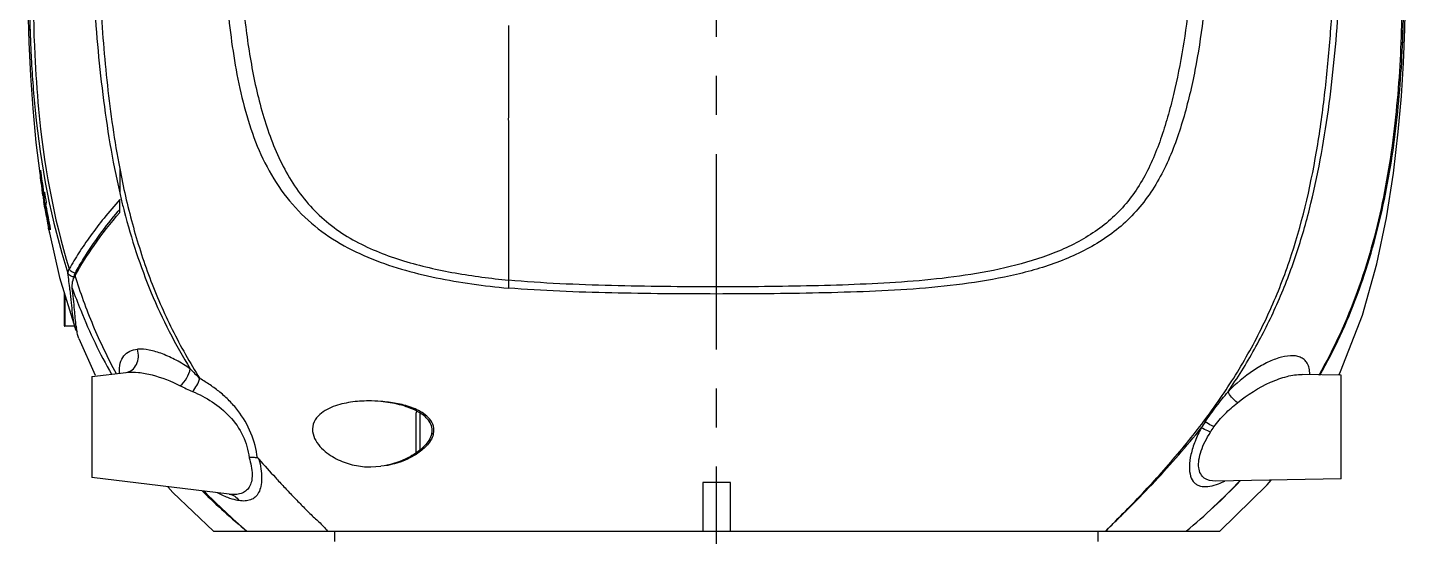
# Model space of a CAD drawing. Header units: millimetres. Extents: x 5828 to 6704, y 123 to 421.
# Drawn here: x 6361.4 to 6374.64, y 242.04 to 246.92 of the extents above; entities that cross this region are included whole.
import ezdxf

# ---------------------------------------------------------------- set-up
doc = ezdxf.new("R2010")
doc.units = ezdxf.units.MM
doc.linetypes.add('CENTER', pattern=[0.6, 0.375, -0.075, 0.075, -0.075])
doc.layers.add('中心线', color=7, linetype='Continuous')
doc.layers.add('外形图', color=7, linetype='Continuous')

msp = doc.modelspace()

# ---------------------------------------------------------------- linework, layer by layer
at = {"layer": '中心线', "linetype": 'CENTER', "ltscale": 5}
msp.add_line((6368.0234, 228.8349), (6368.0234, 277.6395), dxfattribs=at)
at = {"layer": '外形图'}
for p, q in [((6374.6344, 246.9079), (6374.6404, 247.2415)), ((6374.6167, 246.855), (6374.6194, 246.9467)), ((6374.622, 246.5869), (6374.6344, 246.9079)), ((6361.4852, 245.8201), (6361.522, 245.5243)), ((6366.0234, 245.5215), (6366.0234, 244.4997)), ((6361.552, 245.3124), (6361.5436, 245.3667)), ((6361.5473, 245.3421), (6361.5436, 245.3667)), ((6361.5443, 245.3668), (6361.5479, 245.3424)), ((6361.5446, 245.3669), (6361.5497, 245.3303)), ((6361.5518, 245.3123), (6361.5473, 245.3421)), ((6361.5479, 245.3424), (6361.5497, 245.3303)), ((6361.5497, 245.3303), (6361.5526, 245.3122)), ((6361.5497, 245.3303), (6361.5525, 245.3121)), ((6361.557, 245.3436), (6361.5619, 245.313)), ((6361.5571, 245.3436), (6361.5619, 245.313)), ((6361.5629, 245.3226), (6361.5595, 245.3439)), ((6361.5629, 245.3226), (6361.5595, 245.3439)), ((6361.5607, 245.2979), (6361.5604, 245.2906)), ((6361.5754, 245.2895), (6361.5604, 245.2906)), ((6361.5612, 245.3054), (6361.5607, 245.2979)), ((6361.5618, 245.313), (6361.5612, 245.3054)), ((6361.5715, 245.3123), (6361.5619, 245.313)), ((6361.5698, 245.3219), (6361.5629, 245.3226)), ((6362.29, 245.1506), (6362.29, 245.2725)), ((6361.5628, 245.2423), (6361.5608, 245.2544)), ((6361.5651, 245.2279), (6361.561, 245.2544)), ((6361.5651, 245.2279), (6361.5628, 245.2423)), ((6361.5634, 245.2422), (6361.5683, 245.2119)), ((6361.5639, 245.2423), (6361.5737, 245.1816)), ((6361.5715, 245.1902), (6361.5651, 245.2279)), ((6361.5677, 245.2117), (6361.5651, 245.2279)), ((6361.5713, 245.1902), (6361.5677, 245.2117)), ((6361.5683, 245.2119), (6361.5733, 245.1815)), ((6361.5711, 245.2241), (6361.5766, 245.1911)), ((6361.5811, 245.2137), (6361.5782, 245.2135)), ((6361.5811, 245.2137), (6361.5794, 245.2231)), ((6361.581, 245.2137), (6361.5794, 245.2231)), ((6361.6095, 244.979), (6361.6055, 244.9998)), ((6361.6096, 244.979), (6361.6057, 244.9998)), ((6361.6081, 244.988), (6361.6098, 244.9791)), ((6361.6084, 244.9881), (6361.61, 244.9791)), ((6361.6162, 244.9532), (6361.7123, 244.5263)), ((6361.6197, 244.9901), (6361.6215, 244.9812)), ((6361.6197, 244.9901), (6361.6215, 244.9812)), ((6361.7123, 244.5263), (6361.8616, 244.0385)), ((6361.7567, 244.3811), (6361.7567, 244.0642)), ((6361.7634, 244.3593), (6361.7634, 244.0575)), ((6361.8557, 244.0575), (6361.7634, 244.0575)), ((6361.8616, 244.0385), (6361.862, 244.0372)), ((6361.8621, 244.0372), (6361.8666, 244.0254)), ((6361.8666, 244.0254), (6361.8807, 244.0028)), ((6361.8747, 244.0375), (6361.8745, 244.0389)), ((6361.8751, 244.0395), (6361.8748, 244.0408)), ((6361.8971, 243.941), (6362.0554, 243.5886)), ((6362.0234, 243.5743), (6362.3506, 243.6145)), ((6362.0234, 243.5743), (6362.0234, 242.607)), ((6374.0234, 243.5883), (6373.6487, 243.5949)), ((6374.0234, 242.593), (6374.0234, 243.5883)), ((6365.1337, 243.214), (6365.1337, 242.8392)), ((6365.1737, 243.2253), (6365.1737, 242.8691)), ((6365.2982, 243.0284), (6365.3041, 243.0271)), ((6364.7021, 242.7073), (6364.7978, 242.7134)), ((6363.3428, 242.445), (6362.0234, 242.607)), ((6368.1567, 242.5573), (6367.89, 242.5573)), ((6367.89, 242.5573), (6367.89, 242.0906)), ((6368.1567, 242.0906), (6368.1567, 242.5573)), ((6374.0234, 242.593), (6372.8151, 242.5719)), ((6363.1902, 242.0906), (6372.5351, 242.0906)), ((6364.3567, 241.9906), (6364.3567, 242.0906)), ((6371.69, 241.9906), (6371.69, 242.0906)), ((6372.5351, 242.0906), (6372.8567, 242.0907))]:
    msp.add_line(p, q, dxfattribs=at)
for points in [[(6361.4048, 247.4983), (6361.4078, 247.1243), (6361.4162, 246.7839)], [(6361.4235, 247.1225), (6361.4255, 247.0222), (6361.4277, 246.9323), (6361.43, 246.857), (6361.432, 246.7989), (6361.4336, 246.7574)], [(6374.6127, 246.7474), (6374.6135, 246.768), (6374.6148, 246.8028), (6374.6167, 246.855)], [(6361.4162, 246.7839), (6361.4316, 246.4611), (6361.4541, 246.1468), (6361.4852, 245.8201)], [(6373.9993, 243.5887), (6374.0174, 243.6221), (6374.2284, 244.1653), (6374.3671, 244.6562), (6374.4597, 245.0991), (6374.5261, 245.5253), (6374.5721, 245.9223), (6374.6021, 246.2665), (6374.622, 246.5869)], [(6362.7537, 242.5173), (6362.7989, 242.462), (6363.19, 242.0906)], [(6372.8567, 242.0906), (6373.3133, 242.5339), (6373.3491, 242.5812)]]:
    msp.add_lwpolyline(points, dxfattribs=at)
for centre, radius, start, end in [((6376.044, 247.3711), 14.6225, 181.01554, 182.4052), ((6360.8033, 247.3405), 13.8216, 357.98787, 358.58672), ((6374.1454, 247.2969), 12.7225, 182.43022, 182.86952), ((6375.8611, 247.3529), 14.4554, 187.26051, 187.62257), ((6371.2916, 246.7888), 9.8505, 187.36396, 188.30032), ((6362.3456, 245.4926), 0.8193, 175.64405, 176.31597), ((6370.371, 246.7113), 8.9194, 187.51194, 188.82092), ((6370.248, 246.7153), 8.7961, 187.58082, 188.96923), ((6368.443, 246.3635), 6.9716, 187.65019, 187.8835), ((6367.1873, 246.1898), 5.7039, 187.88435, 188.13227), ((6371.3789, 246.8283), 9.9438, 188.35789, 188.54988), ((6370.543, 246.6864), 9.0956, 188.68864, 188.85969), ((6370.5473, 246.6803), 9.0983, 188.64843, 188.81762), ((6370.0768, 246.6137), 8.6238, 188.85944, 189.06845), ((6370.4015, 246.6576), 8.9507, 188.81733, 189.09834), ((6370.2769, 246.66), 8.8235, 188.92847, 189.1477), ((6362.0189, 245.2696), 0.4591, 170.56103, 173.37952), ((6370.1431, 246.6385), 8.6879, 189.14772, 189.36942), ((6369.5006, 246.6622), 8.0432, 189.42566, 190.14517), ((6368.9639, 246.8715), 6.8479, 192.94666, 193.46986), ((6368.7928, 246.8303), 6.6719, 193.46781, 194.47795), ((6370.1507, 246.6293), 8.6993, 189.52214, 190.61293), ((6369.8781, 246.5712), 8.4203, 189.49919, 190.15273), ((6369.4038, 246.5493), 7.9387, 189.68697, 191.32647), ((6361.9559, 245.1716), 0.3801, 168.80595, 172.22448), ((6369.1688, 246.5299), 7.7011, 189.84048, 191.52845), ((6365.3263, 242.5735), 4.0001, 139.38012, 139.69555), ((6369.4314, 246.4911), 7.9664, 190.15209, 190.87546), ((6369.0983, 246.4323), 7.6286, 190.61456, 190.82375), ((6368.3811, 246.2943), 6.8982, 190.99232, 191.17551), ((6369.132, 246.4339), 7.6616, 190.94642, 191.1121), ((6361.8562, 244.9463), 0.2373, 169.18679, 171.53411), ((6355.3353, 243.7414), 6.5102, 5.8625, 7.29697), ((6361.7634, 244.0642), 0.00667, 180, 270), ((6363.0494, 244.2131), 1.1878, 187.53162, 188.43344), ((6364.8316, 245.3913), 2.5516, 223.07092, 226.01569), ((6363.8407, 245.4128), 2.1566, 243.27108, 246.74593), ((6364.6805, 242.0783), 1.2624, 84.67173, 89.98273), ((6365.1737, 243.214), 0.04, 136.31307, 180), ((6376.4301, 240.6598), 4.4649, 146.27034, 147.15137), ((6365.134, 243.0631), 0.1588, 345.72051, 348.0578), ((6364.8253, 240.8246), 2.2539, 77.88869, 78.11934), ((6365.1253, 243.0678), 0.1834, 344.45085, 346.59935), ((6365.1302, 243.0666), 0.1782, 346.60683, 347.21342), ((6365.1058, 243.0682), 0.2025, 348.29126, 348.9027), ((6365.1677, 243.0641), 0.1403, 3.12758, 5.95433), ((6364.789, 243.3699), 0.6439, 302.70602, 303.0853), ((6367.6055, 246.8935), 6.3109, 224.44362, 229.55766)]:
    msp.add_arc(centre, radius, start, end, dxfattribs=at)
for points, knots in [([(6371.7612, 242.0919), (6371.8238, 242.1563), (6371.9505, 242.2834), (6372.1386, 242.4763), (6372.3198, 242.6759), (6372.4955, 242.8804), (6372.6642, 243.0906), (6372.8774, 243.3795), (6373.1193, 243.758), (6373.3628, 244.2395), (6373.62, 244.9138), (6373.779, 245.6225), (6373.8749, 246.3408), (6373.9245, 246.8838), (6373.9571, 247.427), (6373.9764, 247.9677), (6373.985, 248.5024), (6373.9917, 248.9425), (6373.9922, 249.2884), (6373.9904, 249.5419), (6373.9894, 249.7904), (6373.9887, 250.1114), (6373.9816, 250.5136), (6373.9754, 251.0086), (6373.9754, 251.5261), (6373.9743, 252.2416), (6373.973, 252.9595), (6373.9722, 253.6659), (6373.9713, 254.1666), (6373.9708, 254.6338), (6373.9707, 254.9981), (6373.9705, 255.266), (6373.9703, 255.4471), (6373.9701, 255.6136), (6373.97, 255.7648), (6373.9698, 255.8999), (6373.9696, 256.0183), (6373.9693, 256.1195), (6373.969, 256.1928), (6373.9687, 256.2424), (6373.9685, 256.2729), (6373.9683, 256.2987), (6373.9681, 256.3198), (6373.968, 256.3345), (6373.9678, 256.3439), (6373.9678, 256.3493), (6373.9676, 256.3533), (6373.9677, 256.3565), (6373.9673, 256.3578), (6373.9676, 256.3591), (6373.9674, 256.3591)], [0, 0, 0, 0, 0.0180984, 0.036181, 0.0543007, 0.0724204, 0.0905229, 0.1086149, 0.1447689, 0.1809347, 0.2171839, 0.2900046, 0.3266131, 0.3632679, 0.3998791, 0.4362925, 0.4723114, 0.5076856, 0.5250081, 0.5420408, 0.5587726, 0.5751117, 0.6067318, 0.6398694, 0.6748791, 0.7110507, 0.7841059, 0.8195818, 0.8534429, 0.8850369, 0.9137551, 0.9268612, 0.9390473, 0.9502542, 0.9604284, 0.9695219, 0.9774908, 0.9842991, 0.9899136, 0.9922652, 0.9943093, 0.9960433, 0.9974646, 0.998572, 0.9990076, 0.9993644, 0.9996421, 0.9998406, 0.9999599, 1, 1, 1, 1]), ([(6372.9362, 243.4292), (6373.0269, 243.5613), (6373.1968, 243.8337), (6373.4126, 244.2645), (6373.5877, 244.7146), (6373.7699, 245.3346), (6373.885, 245.9733), (6373.9594, 246.6175), (6373.9998, 247.1029), (6374.0279, 247.5877), (6374.0459, 248.0701), (6374.0551, 248.5474), (6374.0623, 248.9406), (6374.0658, 249.2504), (6374.0665, 249.5515), (6374.0656, 249.9175), (6374.0674, 250.3514), (6374.0695, 250.7887), (6374.0662, 251.2416), (6374.0658, 251.7118), (6374.0645, 252.1931), (6374.0632, 252.6781), (6374.0624, 253.1592), (6374.0618, 253.6288), (6374.0611, 254.0796), (6374.0608, 254.5043), (6374.0608, 254.8963), (6374.061, 255.2494), (6374.0608, 255.5167), (6374.061, 255.7071), (6374.0612, 255.8308), (6374.0614, 255.9412), (6374.0615, 256.0377), (6374.0616, 256.12), (6374.0616, 256.1795), (6374.0616, 256.2198), (6374.0615, 256.2444), (6374.0615, 256.2653), (6374.0615, 256.2824), (6374.0615, 256.2957), (6374.0615, 256.3046), (6374.0616, 256.3094), (6374.0614, 256.3121), (6374.0617, 256.313), (6374.0615, 256.3142), (6374.0616, 256.3141)], [0, 0, 0, 0, 0.0367206, 0.073483, 0.1103231, 0.1472837, 0.2214933, 0.2587278, 0.2959728, 0.3331349, 0.3700787, 0.4066221, 0.4425841, 0.4602531, 0.4776615, 0.5116141, 0.5441613, 0.5771425, 0.6118796, 0.6479893, 0.6849588, 0.7222228, 0.7591842, 0.795263, 0.8298932, 0.862526, 0.8926451, 0.9197722, 0.9434776, 0.9539344, 0.9634054, 0.9718514, 0.9792358, 0.9855321, 0.990716, 0.9928845, 0.994768, 0.996365, 0.9976735, 0.998692, 0.9994195, 0.999674, 0.9998556, 0.9999643, 1, 1, 1, 1]), ([(6361.4449, 252.2634), (6361.4466, 252.0246), (6361.4481, 251.5623), (6361.4445, 250.8779), (6361.4435, 250.2029), (6361.4489, 249.5172), (6361.4533, 248.8159), (6361.456, 247.8626), (6361.4508, 247.1429), (6361.4739, 246.6619)], [0, 0, 0, 0, 0.1278901, 0.2475915, 0.3665208, 0.4893713, 0.6148612, 0.7421056, 1, 1, 1, 1]), ([(6362.0722, 251.7551), (6362.0723, 251.4953), (6362.072, 250.9963), (6362.0581, 250.2573), (6362.0538, 249.5227), (6362.0554, 248.7635), (6362.0698, 247.9763), (6362.1001, 247.1748), (6362.1631, 246.3698), (6362.239, 245.8356), (6362.29, 245.5713)], [0, 0, 0, 0, 0.1257555, 0.2416188, 0.3578708, 0.4814136, 0.6091764, 0.7391013, 0.8696691, 1, 1, 1, 1]), ([(6363.2787, 248.465), (6363.2781, 248.2238), (6363.2851, 247.7391), (6363.3196, 247.1334), (6363.3817, 246.6518), (6363.4484, 246.2964), (6363.5428, 245.9506), (6363.6757, 245.622), (6363.8581, 245.3234), (6364.0905, 245.0678), (6364.3661, 244.8648), (6364.6715, 244.7128), (6364.9948, 244.6006), (6365.3302, 244.5192), (6365.6741, 244.461), (6365.9063, 244.4341), (6366.0234, 244.4233)], [0, 0, 0, 0, 0.1281759, 0.2574819, 0.3219564, 0.3860171, 0.4494539, 0.5120689, 0.5736709, 0.6343228, 0.694395, 0.7544314, 0.8148364, 0.8758465, 0.9375627, 1, 1, 1, 1]), ([(6372.768, 248.4648), (6372.7684, 248.3028), (6372.7649, 247.9772), (6372.7443, 247.4881), (6372.7, 246.9993), (6372.6249, 246.5161), (6372.5141, 246.0451), (6372.3804, 245.6676), (6372.2305, 245.3902), (6372.0946, 245.2009), (6371.9344, 245.0345), (6371.7526, 244.8942), (6371.5546, 244.7795), (6371.2748, 244.6551), (6370.9036, 244.5454), (6370.4426, 244.4636), (6369.97, 244.4154), (6369.4895, 244.3895), (6369.0037, 244.3755), (6368.5144, 244.3682), (6368.1872, 244.3671), (6368.0234, 244.3668)], [0, 0, 0, 0, 0.0634978, 0.1276005, 0.1918447, 0.2557918, 0.3190742, 0.381351, 0.4120387, 0.4423808, 0.4724215, 0.5022702, 0.5320659, 0.5619259, 0.6220977, 0.6831957, 0.7452659, 0.8081897, 0.8717583, 0.9357649, 1, 1, 1, 1]), ([(6372.6204, 248.1626), (6372.6175, 248.0094), (6372.6073, 247.7022), (6372.5741, 247.2424), (6372.5173, 246.7861), (6372.4457, 246.4119), (6372.3725, 246.1195), (6372.3091, 245.9058), (6372.2331, 245.6988), (6372.1406, 245.5012), (6372.0268, 245.3173), (6371.8891, 245.1523), (6371.7287, 245.0105), (6371.55, 244.8927), (6371.3583, 244.7964), (6371.0897, 244.6915), (6370.737, 244.5979), (6370.301, 244.5258), (6369.8551, 244.482), (6369.4024, 244.4579), (6368.7912, 244.4393), (6368.3309, 244.4354), (6368.0234, 244.4355)], [0, 0, 0, 0, 0.0641474, 0.1285991, 0.192865, 0.2564665, 0.2878962, 0.318997, 0.349721, 0.3800897, 0.4101534, 0.4399865, 0.4696946, 0.4994235, 0.5292879, 0.5593234, 0.6199854, 0.6815741, 0.7440878, 0.8073994, 0.8712901, 1, 1, 1, 1]), ([(6362.0399, 247.2398), (6362.0603, 246.92), (6362.1149, 246.2819), (6362.2183, 245.6488), (6362.2901, 245.3373)], [0, 0, 0, 0, 0.5006519, 1, 1, 1, 1]), ([(6363.4849, 247.0643), (6363.5033, 246.8882), (6363.5521, 246.54), (6363.6695, 246.0332), (6363.8251, 245.6346), (6364.0005, 245.3508), (6364.1588, 245.1614), (6364.345, 244.9996), (6364.5546, 244.8683), (6364.7805, 244.764), (6365.0977, 244.654), (6365.5134, 244.5609), (6365.8521, 244.5167), (6366.0234, 244.4997)], [0, 0, 0, 0, 0.1307062, 0.2590956, 0.3833981, 0.4442286, 0.5045999, 0.5648817, 0.6254602, 0.6865109, 0.7481185, 0.8729489, 1, 1, 1, 1]), ([(6374.6041, 247), (6374.5968, 246.7055), (6374.5637, 246.1159), (6374.4357, 245.2383), (6374.2, 244.3819), (6373.9535, 243.8419), (6373.8075, 243.5857)], [0, 0, 0, 0, 0.2496894, 0.4999203, 0.7501248, 1, 1, 1, 1]), ([(6366.0245, 246.9451), (6366.0245, 246.8844), (6366.0243, 246.7633), (6366.0227, 246.612), (6366.0243, 246.4914), (6366.0236, 246.4013), (6366.023, 246.3115), (6366.0242, 246.2221), (6366.0236, 246.1329), (6366.0226, 246.0441), (6366.0238, 245.9557), (6366.0244, 245.8389), (6366.0237, 245.6942), (6366.0235, 245.5788), (6366.0234, 245.5215)], [0, 0, 0, 0, 0.1279185, 0.2553034, 0.3187642, 0.3820338, 0.4451053, 0.5079732, 0.5706106, 0.6329865, 0.6950656, 0.7568132, 0.8792336, 1, 1, 1, 1]), ([(6373.8177, 243.5881), (6373.9584, 243.8332), (6374.1978, 244.3489), (6374.4331, 245.1671), (6374.568, 246.0071), (6374.6064, 246.5725), (6374.6163, 246.8552)], [0, 0, 0, 0, 0.2496565, 0.4997417, 0.750055, 1, 1, 1, 1]), ([(6361.4388, 246.66), (6361.4477, 246.4831), (6361.4984, 245.7771), (6361.6274, 245.0729), (6361.7928, 244.5683)], [0, 0, 0, 0, 0.2501265, 1, 1, 1, 1]), ([(6361.4739, 246.6619), (6361.4822, 246.4885), (6361.5292, 245.7958), (6361.6496, 245.1046), (6361.8056, 244.6074)], [0, 0, 0, 0, 0.2499468, 1, 1, 1, 1]), ([(6361.5223, 245.5266), (6361.5221, 245.5266), (6361.5219, 245.5263), (6361.5217, 245.526), (6361.5216, 245.526)], [0, 0, 0, 0, 0.5258269, 1, 1, 1, 1]), ([(6362.29, 245.5713), (6362.3242, 245.3929), (6362.4041, 245.0387), (6362.5694, 244.5204), (6362.7858, 244.0227), (6362.9634, 243.7078), (6363.0596, 243.5554)], [0, 0, 0, 0, 0.2511021, 0.5013247, 0.7508366, 1, 1, 1, 1]), ([(6362.29, 245.5713), (6362.2902, 245.5128), (6362.2901, 245.4347), (6362.29, 245.3567), (6362.29, 245.3373)], [0, 0, 0, 0, 0.7507627, 1, 1, 1, 1]), ([(6362.2901, 245.2725), (6362.2386, 245.2146), (6362.1408, 245.1015), (6362.0101, 244.9302), (6361.8994, 244.7668), (6361.8342, 244.6596), (6361.8056, 244.6074)], [0, 0, 0, 0, 0.282015, 0.5438177, 0.7835897, 1, 1, 1, 1]), ([(6361.8617, 244.5443), (6361.9176, 244.6437), (6362.0506, 244.8532), (6362.2028, 245.0492), (6362.29, 245.1506)], [0, 0, 0, 0, 0.4601983, 1, 1, 1, 1]), ([(6361.8621, 244.5671), (6361.8877, 244.6134), (6362.0099, 244.8216), (6362.1537, 245.0171), (6362.2757, 245.161)], [0, 0, 0, 0, 0.2186826, 1, 1, 1, 1]), ([(6362.3328, 245.1622), (6362.4015, 244.8961), (6362.5722, 244.3724), (6362.8236, 243.8816), (6362.9676, 243.6488)], [0, 0, 0, 0, 0.5010697, 1, 1, 1, 1]), ([(6361.6137, 244.9574), (6361.6138, 244.9574), (6361.6139, 244.9573), (6361.614, 244.9572), (6361.6141, 244.9572)], [0, 0, 0, 0, 0.3355474, 1, 1, 1, 1]), ([(6361.8056, 244.6074), (6361.8033, 244.6043), (6361.7958, 244.5927), (6361.792, 244.5783), (6361.7927, 244.5683)], [0, 0, 0, 0, 0.2786974, 1, 1, 1, 1]), ([(6361.8621, 244.5671), (6361.8503, 244.569), (6361.8274, 244.5784), (6361.8109, 244.5969), (6361.8056, 244.6074)], [0, 0, 0, 0, 0.5051145, 1, 1, 1, 1]), ([(6361.8285, 244.5347), (6361.8207, 244.5375), (6361.8057, 244.5461), (6361.7958, 244.5605), (6361.7928, 244.5683)], [0, 0, 0, 0, 0.4989345, 1, 1, 1, 1]), ([(6361.8547, 244.5304), (6361.8524, 244.5304), (6361.8435, 244.5306), (6361.8347, 244.5324), (6361.8285, 244.5347)], [0, 0, 0, 0, 0.2623827, 1, 1, 1, 1]), ([(6361.8344, 244.4228), (6361.8321, 244.4427), (6361.8347, 244.4856), (6361.851, 244.5251), (6361.8617, 244.5443)], [0, 0, 0, 0, 0.4752717, 1, 1, 1, 1]), ([(6362.2577, 243.6021), (6362.1761, 243.7518), (6362.0284, 244.0601), (6361.9125, 244.3815), (6361.8618, 244.5443)], [0, 0, 0, 0, 0.4999336, 1, 1, 1, 1]), ([(6366.0234, 244.4997), (6366.0239, 244.4899), (6366.023, 244.4644), (6366.0231, 244.439), (6366.0234, 244.4233)], [0, 0, 0, 0, 0.3837474, 1, 1, 1, 1]), ([(6368.0234, 244.4355), (6367.6874, 244.4353), (6367.1848, 244.4399), (6366.518, 244.4629), (6366.1873, 244.4841), (6366.0234, 244.4996)], [0, 0, 0, 0, 0.5035583, 0.7531685, 1, 1, 1, 1]), ([(6361.8115, 244.4063), (6361.8157, 244.365), (6361.8228, 244.2894), (6361.8327, 244.1864), (6361.8438, 244.1047), (6361.8548, 244.0579), (6361.8616, 244.0385)], [0, 0, 0, 0, 0.3350335, 0.6131664, 0.8344636, 1, 1, 1, 1]), ([(6361.8344, 244.4229), (6361.8598, 244.3514), (6361.9669, 244.0682), (6362.0987, 243.7943), (6362.2113, 243.5972)], [0, 0, 0, 0, 0.2503584, 1, 1, 1, 1]), ([(6361.8719, 244.0574), (6361.865, 244.1099), (6361.8548, 244.2319), (6361.8426, 244.3538), (6361.8344, 244.4228)], [0, 0, 0, 0, 0.4320661, 1, 1, 1, 1]), ([(6368.0234, 244.3668), (6367.8551, 244.3671), (6367.5191, 244.3682), (6367.0168, 244.376), (6366.5182, 244.391), (6366.1875, 244.4098), (6366.0234, 244.4233)], [0, 0, 0, 0, 0.2522851, 0.5036208, 0.7531435, 1, 1, 1, 1]), ([(6361.8971, 243.941), (6361.8947, 243.9474), (6361.8845, 243.9789), (6361.8786, 244.0115), (6361.8747, 244.0375)], [0, 0, 0, 0, 0.2064229, 1, 1, 1, 1]), ([(6362.2884, 243.6081), (6362.2863, 243.6401), (6362.2886, 243.6992), (6362.3237, 243.7764), (6362.3859, 243.8227), (6362.4346, 243.8337), (6362.4595, 243.836)], [0, 0, 0, 0, 0.2997618, 0.5438758, 0.7659401, 1, 1, 1, 1]), ([(6362.3506, 243.6145), (6362.3715, 243.6171), (6362.4139, 243.6352), (6362.4568, 243.6909), (6362.4743, 243.7623), (6362.4675, 243.8124), (6362.4595, 243.836)], [0, 0, 0, 0, 0.2272016, 0.4701781, 0.7313818, 1, 1, 1, 1]), ([(6362.9676, 243.6488), (6362.9242, 243.6786), (6362.8375, 243.7313), (6362.7059, 243.7932), (6362.5806, 243.8321), (6362.4976, 243.8394), (6362.4595, 243.836)], [0, 0, 0, 0, 0.2870517, 0.5522012, 0.7912614, 1, 1, 1, 1]), ([(6373.7213, 243.5955), (6373.7214, 243.6152), (6373.7181, 243.6521), (6373.7, 243.7016), (6373.6696, 243.7387), (6373.6299, 243.7623), (6373.5839, 243.7739), (6373.5137, 243.776), (6373.4174, 243.7552), (6373.2988, 243.7054), (6373.1289, 243.6053), (6373.0105, 243.505), (6372.9362, 243.4292)], [0, 0, 0, 0, 0.0592873, 0.1101898, 0.1558022, 0.2001789, 0.2465666, 0.2966969, 0.409625, 0.5387429, 0.6815574, 1, 1, 1, 1]), ([(6362.3502, 243.6144), (6362.39, 243.6193), (6362.4749, 243.6173), (6362.6526, 243.5827), (6362.7845, 243.5301), (6362.8708, 243.4866)], [0, 0, 0, 0, 0.2219525, 0.4654283, 1, 1, 1, 1]), ([(6362.8708, 243.4866), (6362.896, 243.5073), (6362.9374, 243.5575), (6362.9626, 243.6179), (6362.9676, 243.6488)], [0, 0, 0, 0, 0.5101549, 1, 1, 1, 1]), ([(6362.9893, 243.4314), (6363.0049, 243.4494), (6363.0321, 243.489), (6363.0521, 243.5327), (6363.0596, 243.5554)], [0, 0, 0, 0, 0.499873, 1, 1, 1, 1]), ([(6363.6122, 242.793), (6363.6029, 242.8746), (6363.5602, 243.0379), (6363.4539, 243.219), (6363.3444, 243.3433), (6363.2552, 243.4247), (6363.1598, 243.495), (6363.0931, 243.5358), (6363.0597, 243.5554)], [0, 0, 0, 0, 0.2522395, 0.5106815, 0.6367234, 0.7600943, 0.8809479, 1, 1, 1, 1]), ([(6373.0265, 243.3232), (6373.1235, 243.4022), (6373.2791, 243.5), (6373.4952, 243.5786), (6373.5999, 243.5957), (6373.6487, 243.5949)], [0, 0, 0, 0, 0.5446247, 0.7873716, 1, 1, 1, 1]), ([(6362.9893, 243.4314), (6363.0545, 243.4034), (6363.1829, 243.3369), (6363.3551, 243.198), (6363.4833, 243.0136), (6363.5246, 242.868), (6363.5322, 242.7955)], [0, 0, 0, 0, 0.243061, 0.4929405, 0.7505007, 1, 1, 1, 1]), ([(6372.7168, 243.139), (6372.7506, 243.19), (6372.8215, 243.2886), (6372.898, 243.3828), (6372.9363, 243.4292)], [0, 0, 0, 0, 0.5041647, 1, 1, 1, 1]), ([(6373.0265, 243.3232), (6373.0061, 243.3391), (6372.9724, 243.3717), (6372.945, 243.4103), (6372.9363, 243.4292)], [0, 0, 0, 0, 0.5536141, 1, 1, 1, 1]), ([(6364.6808, 243.3406), (6364.6231, 243.3407), (6364.5365, 243.3348), (6364.4234, 243.3129), (6364.3408, 243.2878), (6364.2622, 243.2512), (6364.1914, 243.1984), (6364.1403, 243.12), (6364.1396, 243.0546), (6364.147, 243.024)], [0, 0, 0, 0, 0.246456, 0.3692183, 0.4916869, 0.6141745, 0.7377027, 0.8651997, 1, 1, 1, 1]), ([(6365.1478, 243.2406), (6365.0941, 243.2694), (6364.9781, 243.3098), (6364.8579, 243.3296), (6364.7977, 243.3352)], [0, 0, 0, 0, 0.5018209, 1, 1, 1, 1]), ([(6365.3072, 243.0786), (6365.3045, 243.105), (6365.2833, 243.1557), (6365.2269, 243.2102), (6365.1616, 243.25), (6365.0689, 243.2894), (6364.9472, 243.321), (6364.8476, 243.3316), (6364.7978, 243.3352)], [0, 0, 0, 0, 0.1310148, 0.2576865, 0.3824591, 0.5065757, 0.7536455, 1, 1, 1, 1]), ([(6372.8014, 243.0906), (6372.8332, 243.1353), (6372.9032, 243.2185), (6372.9852, 243.2895), (6373.0266, 243.3232)], [0, 0, 0, 0, 0.5066962, 1, 1, 1, 1]), ([(6365.2925, 243.0556), (6365.2932, 243.0768), (6365.2837, 243.1195), (6365.2465, 243.1704), (6365.1999, 243.21), (6365.1654, 243.2311), (6365.1478, 243.2406)], [0, 0, 0, 0, 0.2585355, 0.5097131, 0.7561579, 1, 1, 1, 1]), ([(6372.8014, 243.0906), (6372.7935, 243.0951), (6372.7652, 243.1112), (6372.737, 243.1273), (6372.7168, 243.139)], [0, 0, 0, 0, 0.2803009, 1, 1, 1, 1]), ([(6364.147, 243.024), (6364.1613, 242.965), (6364.2199, 242.888), (6364.3134, 242.8171), (6364.4114, 242.7625), (6364.5411, 242.7188), (6364.6489, 242.7073), (6364.702, 242.7073)], [0, 0, 0, 0, 0.269083, 0.3980562, 0.5231071, 0.7644063, 1, 1, 1, 1]), ([(6365.2879, 243.024), (6365.2768, 242.9804), (6365.2226, 242.9045), (6365.1528, 242.8504), (6365.1163, 242.8271)], [0, 0, 0, 0, 0.5095068, 1, 1, 1, 1]), ([(6365.3019, 243.0186), (6365.2905, 242.9774), (6365.241, 242.9048), (6365.1749, 242.8528), (6365.1405, 242.8304)], [0, 0, 0, 0, 0.5102923, 1, 1, 1, 1]), ([(6371.7594, 242.0901), (6371.7994, 242.1298), (6371.8793, 242.2092), (6372.0401, 242.3671), (6372.2363, 242.5697), (6372.4638, 242.8203), (6372.6089, 242.9933), (6372.6791, 243.0816)], [0, 0, 0, 0, 0.124958, 0.2497225, 0.4996871, 0.7498892, 1, 1, 1, 1]), ([(6372.6791, 243.0816), (6372.6575, 243.0395), (6372.6176, 242.9565), (6372.5779, 242.8315), (6372.5612, 242.7178), (6372.5694, 242.6229), (6372.6018, 242.5621), (6372.6391, 242.5343), (6372.6822, 242.5177), (6372.7467, 242.5165), (6372.7974, 242.5293), (6372.8241, 242.5382)], [0, 0, 0, 0, 0.1824817, 0.3538904, 0.5033353, 0.6228574, 0.7156229, 0.7574759, 0.7995846, 0.8916834, 1, 1, 1, 1]), ([(6372.8151, 242.5719), (6372.7783, 242.5712), (6372.7187, 242.5815), (6372.6681, 242.6409), (6372.6513, 242.704), (6372.6547, 242.7802), (6372.6766, 242.8653), (6372.7149, 242.954), (6372.7486, 243.0118), (6372.7672, 243.0403)], [0, 0, 0, 0, 0.1868893, 0.2773957, 0.3823871, 0.5106243, 0.6611072, 0.8267754, 1, 1, 1, 1]), ([(6372.7672, 243.0403), (6372.7589, 243.0446), (6372.7299, 243.0591), (6372.7006, 243.0731), (6372.6791, 243.0817)], [0, 0, 0, 0, 0.2863587, 1, 1, 1, 1]), ([(6363.5322, 242.7955), (6363.5497, 242.7431), (6363.567, 242.6653), (6363.5581, 242.5681), (6363.537, 242.5127), (6363.5015, 242.4724), (6363.4546, 242.449), (6363.4003, 242.4405), (6363.3625, 242.4426), (6363.3428, 242.445)], [0, 0, 0, 0, 0.3295267, 0.4630414, 0.5761455, 0.6765584, 0.7753729, 0.8817164, 1, 1, 1, 1]), ([(6363.6265, 242.7828), (6363.6428, 242.7223), (6363.6582, 242.634), (6363.6489, 242.5245), (6363.6286, 242.4622), (6363.5943, 242.416), (6363.5477, 242.3882), (6363.4932, 242.3781), (6363.4553, 242.3806), (6363.4357, 242.3836)], [0, 0, 0, 0, 0.3445772, 0.4838841, 0.6003614, 0.6999397, 0.7932155, 0.891072, 1, 1, 1, 1]), ([(6363.6122, 242.793), (6363.5998, 242.7953), (6363.573, 242.7972), (6363.5462, 242.7968), (6363.5322, 242.7955)], [0, 0, 0, 0, 0.4733817, 1, 1, 1, 1]), ([(6363.6265, 242.7828), (6363.6254, 242.784), (6363.6236, 242.7868), (6363.619, 242.7904), (6363.6149, 242.7936), (6363.6122, 242.793)], [0, 0, 0, 0, 0.2739912, 0.5386877, 1, 1, 1, 1]), ([(6363.6265, 242.7828), (6363.6789, 242.7227), (6363.7588, 242.6337), (6363.8674, 242.5168), (6363.9496, 242.43), (6364.0195, 242.359), (6364.0752, 242.3022), (6364.117, 242.2598), (6364.1603, 242.2192), (6364.2195, 242.1665), (6364.2614, 242.1233), (6364.2846, 242.0907)], [0, 0, 0, 0, 0.2504409, 0.3756564, 0.5008233, 0.6258107, 0.6883399, 0.7507741, 0.8127248, 0.8743869, 1, 1, 1, 1]), ([(6365.1369, 242.8281), (6365.1108, 242.8113), (6365.0052, 242.7538), (6364.8863, 242.7218), (6364.7978, 242.7134)], [0, 0, 0, 0, 0.2592511, 1, 1, 1, 1]), ([(6365.1163, 242.8271), (6365.0916, 242.8113), (6364.9923, 242.7565), (6364.8811, 242.7239), (6364.7978, 242.7134)], [0, 0, 0, 0, 0.2592957, 1, 1, 1, 1]), ([(6372.8241, 242.5382), (6372.8307, 242.5404), (6372.8581, 242.5501), (6372.8847, 242.5617), (6372.9046, 242.5712)], [0, 0, 0, 0, 0.2394043, 1, 1, 1, 1]), ([(6363.3283, 242.4129), (6363.3202, 242.4159), (6363.2868, 242.4292), (6363.2542, 242.4446), (6363.2299, 242.4571)], [0, 0, 0, 0, 0.2396506, 1, 1, 1, 1]), ([(6363.4357, 242.3836), (6363.4271, 242.3848), (6363.3905, 242.3916), (6363.3549, 242.4029), (6363.3283, 242.4129)], [0, 0, 0, 0, 0.2340409, 1, 1, 1, 1]), ([(6363.3428, 242.445), (6363.3611, 242.4428), (6363.3982, 242.4287), (6363.4252, 242.4), (6363.4357, 242.3836)], [0, 0, 0, 0, 0.4866508, 1, 1, 1, 1])]:
    msp.add_open_spline(points, degree=3, knots=knots, dxfattribs=at)
for points in [[(6361.8547, 244.5304), (6361.8537, 244.5387), (6361.8545, 244.5475), (6361.8571, 244.5555)], [(6361.8571, 244.5555), (6361.8583, 244.5595), (6361.8601, 244.5634), (6361.8621, 244.5671)], [(6365.2893, 243.0303), (6365.2911, 243.0386), (6365.2922, 243.0471), (6365.2925, 243.0556)], [(6365.3045, 243.0293), (6365.3072, 243.0432), (6365.3085, 243.0575), (6365.3078, 243.0717)], [(6372.7672, 243.0403), (6372.7783, 243.0573), (6372.7896, 243.0741), (6372.8014, 243.0906)], [(6372.5352, 242.0907), (6372.716, 242.2428), (6372.8894, 242.4043), (6373.0522, 242.5756)], [(6372.5352, 242.0907), (6372.7164, 242.2423), (6372.8905, 242.4031), (6373.0539, 242.5737)], [(6363.0838, 242.4751), (6363.2205, 242.3406), (6363.3637, 242.2125), (6363.5117, 242.0905)]]:
    msp.add_open_spline(points, degree=3, dxfattribs=at)

doc.saveas('drawing.dxf')
